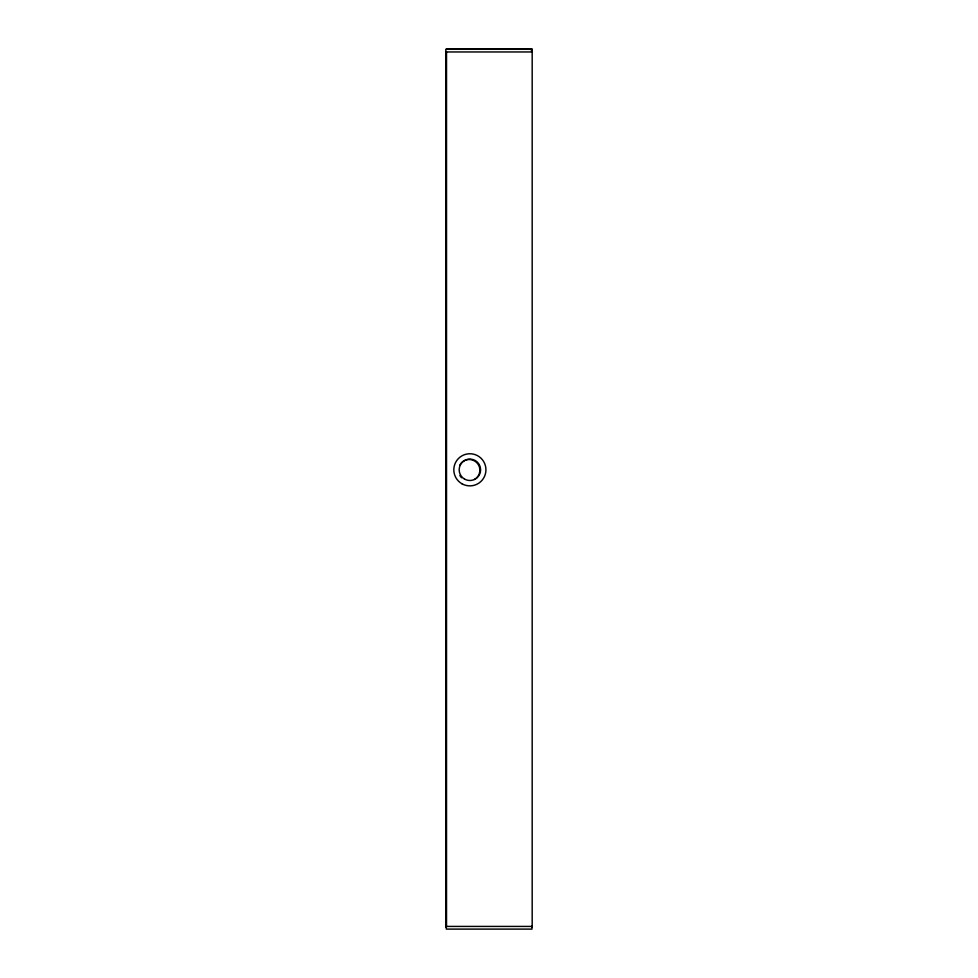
<?xml version="1.0" encoding="UTF-8"?>
<svg xmlns="http://www.w3.org/2000/svg" width="978" height="978" viewBox="0 0 978 978"><rect width="100%" height="100%" fill="white"/><g stroke="black" fill="none" stroke-linecap="round" stroke-linejoin="round"><path stroke-width="1.47" d="M446.518 48.9L532.179 48.9L532.179 926.936M445.821 51.956L531.482 51.956L531.482 49.279L445.821 49.279L445.821 927.315M446.518 51.956L446.518 926.936M459.904 464.831A10.709 10.709 0 0 1 476.751 462.618A10.709 10.709 0 0 1 474.526 479.464M461.604 477.753A10.709 10.709 0 0 1 459.904 475.54M531.971 926.423L446.31 926.423L446.31 929.1L531.971 929.1L531.971 926.423M464.526 479.073A10.709 10.709 0 0 0 480.589 469.807A10.709 10.709 0 0 0 464.526 460.528A10.709 10.709 0 0 0 464.526 479.073M461.848 483.719A16.064 16.064 0 0 0 485.944 469.807A16.064 16.064 0 0 0 461.848 455.895A16.064 16.064 0 0 0 461.848 483.719"/></g></svg>
